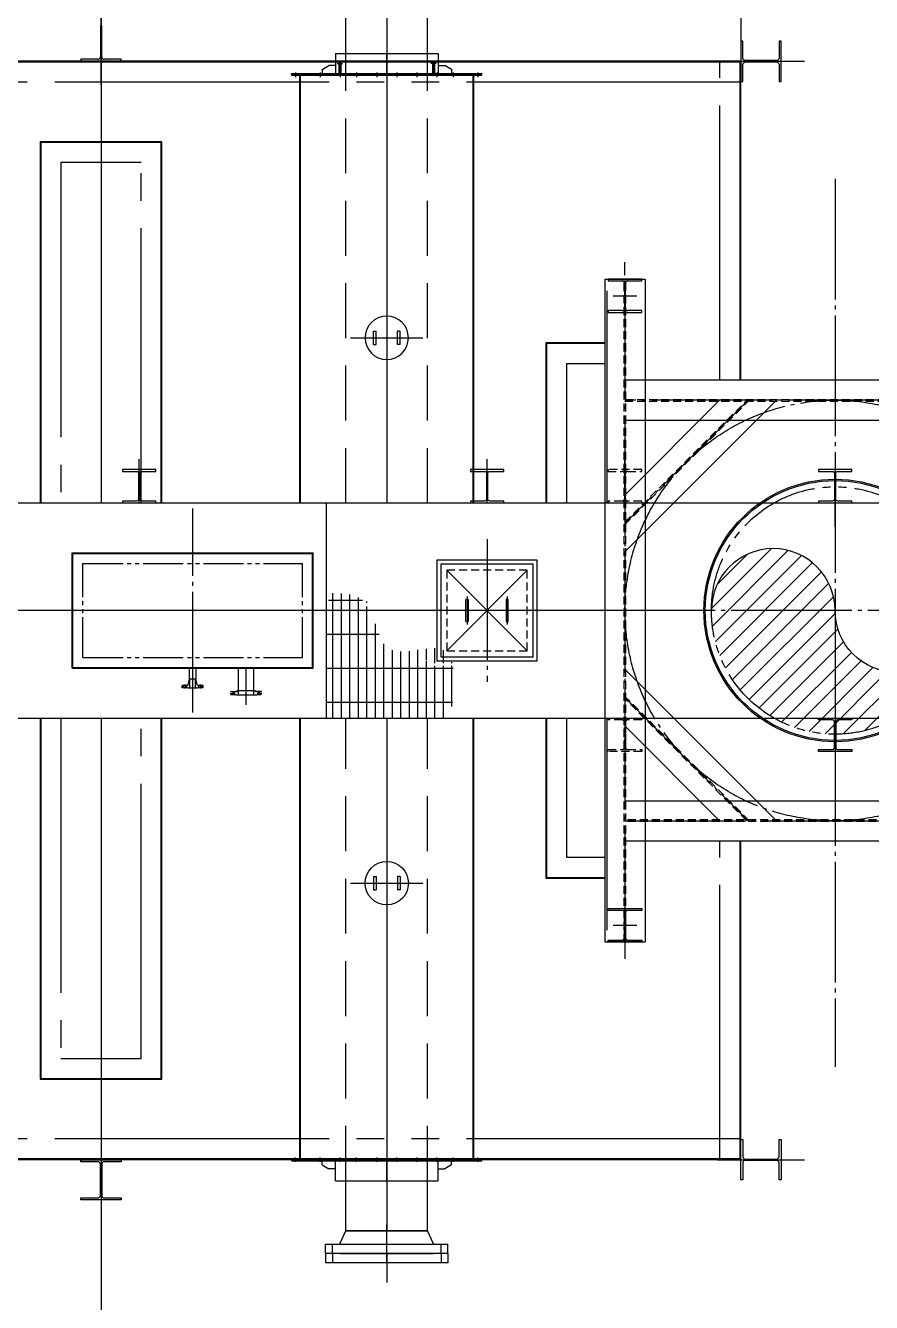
# Model space of a CAD drawing. Header units: millimetres. Extents: x 0 to 232280, y -26939 to 23794.
# Drawn here: x 48176 to 49100, y -13167 to -11772 of the extents above; entities that cross this region are included whole.
import ezdxf

# ---------------------------------------------------------------- set-up
doc = ezdxf.new("R2010")
doc.units = ezdxf.units.MM
doc.header["$LTSCALE"] = 30
for name, pattern in [('JNK-CENTER', [34, 30, -1.5, 1, -1.5]), ('JNK-HIDDEN', [3, 2, -1]), ('JNK-PHANTOM', [15, 10, -1, 1, -1, 1, -1]), ('PHA', [30, 20, -2, 2, -2, 2, -2])]:
    doc.linetypes.add(name, pattern=pattern)
for name, color, linetype in [('CEN-R', 1, 'JNK-CENTER'), ('CON-G', 3, 'Continuous'), ('CON-W', 7, 'Continuous'), ('CON-Y', 2, 'Continuous'), ('Dim-W', 7, 'Continuous'), ('HID-Y', 2, 'JNK-HIDDEN'), ('PAN-W', 6, 'PHA'), ('PHA-M', 6, 'JNK-PHANTOM'), ('STL-OBJT', 7, 'Continuous'), ('TITLE', 7, 'Continuous')]:
    doc.layers.add(name, color=color, linetype=linetype)
doc.layers.add('CONT-G', color=3, linetype='Continuous', lineweight=25)

# ---------------------------------------------------------------- blocks, each defined once
blk = doc.blocks.new("24'' FLG")
at = {"layer": 'CEN-R'}
for p, q in [((2.159207360818982e-05, -228.0158282965422), (2.159207360818982e-05, 47.61562371253967)), ((-406.3999784079497, -171.3000000000466), (-406.3999784079497, -95.30000000004657)), ((406.4000215919805, -171.3000000000466), (406.4000215919805, -95.30000000004657)), ((-406.3999784079497, -165.2999999949243), (-406.3999784079497, -241.2999999949243)), ((2.159207360818982e-05, -168.2999999949243), (2.159207360818982e-05, -384.2156237075105)), ((406.4000215919805, -165.2999999949243), (406.4000215919805, -241.2999999949243))]:
    blk.add_line(p, q, dxfattribs=at)
at = {"layer": 'CON-G'}
for p, q in [((-349.6330796280527, -95.71917691337876), (-304.6999910394079, 0)), ((304.6999910394079, 0), (-304.6999910394079, 0)), ((349.6331228121999, -95.71917691337876), (304.6999910394079, 0)), ((457.5000215920736, -98.30000000004657), (-457.4999784079264, -98.30000000004657)), ((-457.4999784079264, -166.6999999999534), (-457.4999784079264, -98.30000000004657)), ((457.5000215920736, -166.6999999999534), (-457.4999784079264, -166.6999999999534)), ((-457.4999784079264, -169.8999999950174), (-457.4999784079264, -238.2999999949243)), ((-457.4999784079264, -169.8999999950174), (457.5000215920736, -169.8999999950174)), ((-346.0999784080195, -168.3000000000466), (-346.0999784080195, -166.6999999999534)), ((-346.0999784080195, -168.2999999949243), (-346.0999784080195, -169.8999999950174)), ((-346.0999784080195, -168.2999999949243), (346.1000215920503, -168.2999999949243)), ((346.1000215920503, -168.3000000000466), (-346.0999784080195, -168.3000000000466)), ((346.1000215920503, -168.3000000000466), (346.1000215920503, -166.6999999999534)), ((346.1000215920503, -168.2999999949243), (346.1000215920503, -169.8999999950174)), ((457.5000215920736, -166.6999999999534), (457.5000215920736, -98.30000000004657)), ((457.5000215920736, -169.8999999950174), (457.5000215920736, -238.2999999949243)), ((-457.4999784079264, -238.2999999949243), (457.5000215920736, -238.2999999949243))]:
    blk.add_line(p, q, dxfattribs=at)
for centre, start, end in [((-353.703308119846, -93.80000000004657), 270, 334.7553833153829), ((353.7033513038768, -93.80000000004657), 205.2446166846171, 270)]:
    blk.add_arc(centre, 4.5, start, end, dxfattribs=at)
at = {"layer": 'CONT-G'}
blk.add_line((-304.6999910319573, 0), (304.6999910328886, 0), dxfattribs=at)
blk.add_line((-304.6999910319573, 0), (304.6999910328886, 0), dxfattribs=at)
blk = doc.blocks.new('A$C751203EC')
at = {"layer": 'CEN-R'}
for p, q in [((-20.39807007508352, 0), (75, 0)), ((0, 20.39807007508352), (0, -20.39807007508352))]:
    blk.add_line(p, q, dxfattribs=at)
at = {"layer": 'CON-G'}
for p, q in [((0, 7.999999999970896), (75, 8)), ((0, -8), (75, -8))]:
    blk.add_line(p, q, dxfattribs=at)
blk.add_arc((0, 0), 7.999999999999545, 90, 270, dxfattribs=at)
blk = doc.blocks.new('SPRING SUPPORT BASE')
at = {"layer": 'CEN-R'}
blk.add_line((-269.9166666703532, 0), (269.916666663019, 0), dxfattribs=at)
at = {"layer": 'CONT-G'}
for p, q in [((-100.0000000036671, 50), (-100.0000000036671, -50)), ((-100.0000000036671, 50), (-80.00000000366708, 50)), ((-80.00000000366708, 50), (-80.00000000366708, -50)), ((79.99999999610009, 50), (79.99999999610009, -50)), ((99.99999999633292, 50), (79.99999999633292, 50)), ((99.99999999633292, 50), (99.99999999633292, -50)), ((-100.0000000036671, -50), (-80.00000000366708, -50)), ((99.99999999633292, -50), (79.99999999633292, -50))]:
    blk.add_line(p, q, dxfattribs=at)
blk.add_circle((-3.667082637548447e-09, 0), 161.9500000000116, dxfattribs=at)
blk = doc.blocks.new('A$C1FAD331D')
at = {"layer": 'CEN-R'}
for p, q in [((0, 532), (0, -532)), ((-300, -300), (300, 300)), ((300, -300), (-300, 300)), ((-150, 104), (-150, -104)), ((150, 104), (150, -104)), ((531.9486901247292, 0), (-532.0513098752708, 0))]:
    blk.add_line(p, q, dxfattribs=at)
blk.add_lwpolyline([(345, 345), (-345, 345), (-345, -345), (345, -345)], close=True, dxfattribs=at)
at = {"layer": 'CONT-G'}
blk.add_lwpolyline([(375, 375), (-375, 375), (-375, -375), (375, -375)], close=True, dxfattribs=at)
for points in [[(-158, -80), (-158, 80, -0.9999999999999999), (-142, 80), (-142, -80, -0.9999999999999999)], [(158, -80), (158, 80, 0.9999999999999999), (142, 80), (142, -80, 0.9999999999999999)]]:
    blk.add_lwpolyline(points, format="xyb", close=True, dxfattribs=at)
at = {"layer": 'HID-Y'}
blk.add_lwpolyline([(300, 300), (-300, 300), (-300, -300), (300, -300)], close=True, dxfattribs=at)
blk = doc.blocks.new("4'' O2")
at = {"layer": 'CEN-R'}
blk.add_line((275.6105725513771, 0), (0, 0), dxfattribs=at)
at = {"layer": 'CON-Y'}
for p, q in [((176, 71.1488348764833), (176, 114.5)), ((176, 114.5), (176, 71.94999999995343)), ((200, 57.14999999990687), (0, 57.14999999990687)), ((167, -67.45000000018626), (167, 67.44999999995343)), ((171.5, 67.44999999995343), (167, 67.44999999995343)), ((200, 58.04999999981374), (167, 58.04999999981374)), ((200, -78.60000000009313), (200, 78.5999999998603)), ((200, -78.60000000009313), (200, 78.5999999998603)), ((200, -57.1500000001397), (0, -57.14999999990687)), ((200, -58.05000000004657), (167, -58.05000000004657)), ((171.5, -67.45000000018626), (167, -67.45000000018626)), ((176, -114.5), (176, -71.95000000018626)), ((200, -78.60000000009313), (198.3999999999069, -78.60000000009313)), ((198.3999999999069, -114.5), (198.3999999999069, -78.60000000009313))]:
    blk.add_line(p, q, dxfattribs=at)
for centre, start, end in [((171.5, 71.94999999995343), 270, 0), ((171.5, -71.95000000018626), 0, 90)]:
    blk.add_arc(centre, 4.5, start, end, dxfattribs=at)
at = {"layer": 'HID-Y', "ltscale": 0.2}
for p, q in [((198.3999999999069, 114.5), (176, 114.5)), ((198.3999999999069, 104.75), (176, 104.75)), ((198.3999999999069, 78.5999999998603), (198.3999999999069, 114.5)), ((203, 95.25), (173, 95.25)), ((198.3999999999069, 85.75), (176, 85.75)), ((200, 78.5999999998603), (198.3999999999069, 78.5999999998603)), ((203, -95.25), (173, -95.25)), ((198.3999999999069, -85.75), (176, -85.75)), ((198.3999999999069, -104.75), (176, -104.75)), ((198.3999999999069, -114.5), (176, -114.5))]:
    blk.add_line(p, q, dxfattribs=at)
for points in [[(198.3999999999069, 85.75), (198.3999999999069, 104.75), (176, 85.75), (176, 104.75)], [(198.3999999999069, -104.75), (198.3999999999069, -85.75), (176, -104.75), (176, -85.75)]]:
    blk.add_solid(points, dxfattribs=at)
blk = doc.blocks.new('N-FLG SIDE 1.50 300 WNRF')
at = {"layer": 'CEN-R'}
for p, q in [((-57.14999999999782, 3), (-57.14999999999782, -27)), ((0, 15), (0, -166)), ((57.15000000000146, 3), (57.15000000000146, -27))]:
    blk.add_line(p, q, dxfattribs=at)
at = {"layer": 'CON-G'}
blk.add_line((-24.14999999999782, -68.30000000000291), (24.15000000000146, -68.29999999999563), dxfattribs=at)
at = {"layer": 'CON-Y'}
for p, q in [((-36.5, 0), (-36.5, -1.599999999998545)), ((-36.5, 0), (36.5, 0)), ((-20.44999999999709, 0), (-20.44999999999709, -68.30000000000291)), ((20.45000000000073, 0), (20.45000000000073, -68.29999999999563)), ((36.5, 0), (36.5, -1.599999999998545)), ((-78, -1.599999999998545), (-36.5, -1.599999999998545)), ((-78, -1.599999999998545), (-78, -21)), ((-78, -21), (-38.53832820789103, -21)), ((-68.14999999999782, -1.599999999998545), (-68.14999999999782, -21)), ((-46.14999999999782, -1.599999999998545), (-46.14999999999782, -21)), ((-34.15123478700116, -24.49829579396464), (-24.14999999999782, -68.30000000000291)), ((-24.15000000000873, -68.30000000000291), (24.15000000000873, -68.30000000000291)), ((-24.15000000000873, -150), (-24.15000000000873, -68.30000000000291)), ((34.1512347870048, -24.49829579396464), (24.15000000000146, -68.30000000000291)), ((24.15000000000873, -68.30000000000291), (24.15000000000873, -150)), ((36.5, -1.599999999998545), (78, -1.599999999998545)), ((38.53832820789103, -21), (78, -21)), ((46.15000000000146, -1.599999999998545), (46.15000000000146, -21)), ((68.15000000000146, -1.599999999998545), (68.15000000000146, -21)), ((78, -1.599999999998545), (78, -21)), ((-24.15000000000873, -149.9999999999927), (24.15000000001237, -150))]:
    blk.add_line(p, q, dxfattribs=at)
for centre, start, end in [((-38.53832820789103, -25.5), 12.86184448295884, 90), ((38.53832820789103, -25.5), 90, 167.1381555170412)]:
    blk.add_arc(centre, 4.5, start, end, dxfattribs=at)
blk = doc.blocks.new('A$C0E694495')
at = {"layer": 'CON-G'}
blk.add_blockref('N-FLG SIDE 1.50 300 WNRF', (0, 149.9999999999927), dxfattribs=at)
blk = doc.blocks.new('pipesec')
at = {"layer": 'CON-W'}
for p, q in [((0.1209320667256861, 0.4851550630859265), (0.4851550630859833, 0.1209320667255724)), ((0.2437994773475225, 0.4365338644887515), (0.4365338644887231, 0.2437994773474657)), ((0.2476510743001654, 0.2841898434869563), (0.4989146853065733, 0.03292623248046311)), ((0.2468921100701493, 0.2107025956922826), (0.4983372781515811, -0.04074257238914925)), ((0.2038403547347798, 0.1052619269784145), (0.4725353304954467, -0.1634330487821671)), ((0.2303951826239086, 0.1529533111139472), (0.4887617475944523, -0.1054132538565682)), ((0.1690424887933375, 0.06581358089533751), (0.4509106530311442, -0.2160545833424976)), ((0.01183704510651751, 0.0002803885084858848), (0.3595601905681178, -0.3474427569531144)), ((0.07488468138581084, 0.01147896425368344), (0.3940882635955347, -0.3077246179560689)), ((0.1263381145400331, 0.03427174312400894), (0.4246174589634677, -0.2640076012993404)), ((-0.110586238643009, -0.02578875179119677), (0.2787281508649073, -0.4151031412991415)), ((-0.05581785669249939, -0.006310921717158635), (0.3211216464689244, -0.3832504248786108)), ((-0.1933486464938881, -0.09151876798955527), (0.1811596163017555, -0.4660270307850851)), ((-0.1559873713952697, -0.05463383106359743), (0.2321944761675923, -0.4428156786264026)), ((-0.2227042310981062, -0.1364093954099417), (0.1250073849282103, -0.4841210114361729)), ((-0.2428248576631802, -0.1905349808694154), (0.06269404621122021, -0.4960538847437874)), ((-0.2498806065186159, -0.2577254440385559), (-0.007725444038470641, -0.4998806065186727)), ((-0.2269057914652421, -0.3549464711165911), (-0.1049464711164774, -0.4769057914653558))]:
    blk.add_line(p, q, dxfattribs=at)
blk.add_lwpolyline([(0, 0.5, -0.9999999999999997), (0, 0, 0.9999999999999999), (0, -0.5, 0.9999999999999999)], format="xyb", dxfattribs=at)
blk = doc.blocks.new('H-6001')
at = {"layer": 'Dim-W'}
h = blk.add_hatch(dxfattribs=at)
h.set_pattern_fill('GRATE', color=256, scale=80, angle=90)
h.set_pattern_definition([(90, (-597175.4135116838, 26974.89796915864), (-63.5, 3.888253587292846e-15), []), (180, (-597175.4135116838, 26974.89796915864), (-3.110602869834277e-14, -254), [])])
edge = h.paths.add_edge_path()
edge.add_line((-3801.000000000116, 47.00000000730506), (-3786.000000000116, 47.00000000730506))
edge.add_line((-3786.000000000116, 47.00000000730506), (-3786.000000000116, 126.9360512828134))
edge.add_spline(control_points=[(-3786.000000000116, 126.9360512828134), (-3676.836955856415, 132.9250007474184), (-3577.975695803645, 124.3534645459295), (-3516.000000000116, 63.64807222748641)], knot_values=[1300.876929084428, 1300.876929084428, 1300.876929084428, 1300.876929084428, 1586.519068446716, 1586.519068446716, 1586.519068446716, 1586.519068446716], degree=3, periodic=0)
edge.add_line((-3516.000000000116, 63.6480722274282), (-3516.000000000116, 47.00000000729051))
edge.add_line((-3516.000000000116, 47.00000000730506), (-3501.000000000233, 47.00000000730506))
edge.add_spline(control_points=[(-3501.000000000233, 47.00000000730506), (-3427.840911812498, -45.05950691481121), (-3418.190320054418, -397.3288976387412), (-3095.670976508292, -280.3314090885106), (-2993.000000004773, -282.0886631376634)], knot_values=[571.8018987099156, 571.8018987099185, 571.8018987099185, 571.8018987099185, 948.2797452659934, 1276.576733451685, 1276.576733451685, 1276.576733451685, 1276.576733451685], degree=3, periodic=0)
edge.add_line((-2993.000000004773, -282.0886631376634), (-2993.000000004773, -368.9999999926949))
edge.add_line((-2993.000000004773, -368.9999999926949), (-3058.000000028056, -368.9999999926949))
edge.add_line((-3058.000000028056, -368.9999999926949), (-3058.000000028056, -370.9999999926949))
edge.add_arc((-3054.000000028056, -370.9999999926949), 3.999999999999999, 180, 270)
edge.add_line((-3054.000000028056, -374.9999999926949), (-3007.500000028056, -374.9999999926949))
edge.add_arc((-3007.500000028056, -383.4999999926949), 8.500000000000004, 0, 90, ccw=False)
edge.add_line((-2999.000000028056, -383.4999999926949), (-2999.000000028056, -429.9999999926949))
edge.add_arc((-2995.000000028056, -429.9999999926949), 3.999999999999999, 180, 270)
edge.add_line((-2995.000000028056, -433.9999999926949), (-2993.000000004773, -433.9999999926949))
edge.add_line((-2993.000000004773, -433.9999999926949), (-2993.000000004773, -802.9999999927095))
edge.add_line((-2993.000000004773, -802.9999999927095), (-3801.000000000116, -802.9999999927095))
edge.add_line((-3801.000000000116, -802.9999999927095), (-3801.000000000116, 47.00000000730506))
edge = h.paths.add_edge_path()
edge.add_line((-2993.000000004773, -413.4999999927095), (-2855.961817631032, -413.4999999927095))
edge.add_spline(control_points=[(-2857.757516722311, -403.9999999927095), (-2836.144910586765, -504.114924517824), (-2854.519696144387, -653.5574622552667), (-2872.894481701893, -802.9999999927095)], knot_values=[0, 0, 0, 0, 325.0636055245459, 325.0636055245459, 325.0636055245459, 325.0636055245459], degree=3, periodic=0)
edge.add_line((-2872.894481701893, -802.9999999927095), (-2993.000000004773, -802.9999999927095))
edge.add_line((-2993.000000004773, -802.9999999927095), (-2993.000000004773, -413.4999999927095))
edge = h.paths.add_edge_path()
edge.add_spline(control_points=[(-2993.000000004773, -282.0886631376634), (-2977.150554425782, -282.3599326177937), (-2905.50455407321, -290.2075968357676), (-2870.792931899312, -343.6167404075095), (-2857.757516722311, -403.9999999927095)], knot_values=[325.0636055245459, 325.0636055245459, 325.0636055245459, 325.0636055245459, 375.7432174773246, 571.8018987099156, 571.8018987099156, 571.8018987099156, 571.8018987099156], degree=3, periodic=0)
edge.add_line((-2859.97897729848, -394.4999999927095), (-2993.000000028056, -394.4999999927095))
edge.add_line((-2993.000000028056, -394.4999999927095), (-2993.000000028056, -368.9999999926949))
edge.add_line((-2993.000000028056, -368.9999999926949), (-2993.000000004773, -282.0886631376779))
at = {"layer": 'CEN-R'}
for p, q in [((0, 3222.11310966748), (0, -3407.038490538209)), ((-1570, 2505.000000007276), (-1570, 2600.000000007276)), ((-1570, 2475.000000007261), (-1570, -2474.999999992739)), ((-1658.138502914924, 2350.000000007276), (-1481.861497085076, 2350.000000007276)), ((1570, 1570.000000007261), (-1570, 1570.000000007261)), ((-650.3152929256903, 1570.000000007261), (-1570, 650.31529293317)), ((-4800, -761.3059229218197), (-4799.999999999884, 761.3059229363571)), ((10324.66642510134, 7.30506144464016e-09), (-10078.11939734966, -7.144990377128124e-09)), ((-1570, -650.3152929183707), (-650.3152929256903, -1569.999999992739)), ((-1569.999999999884, -1569.999999992739), (1570, -1569.999999992739)), ((-1570, -2099.999999992739), (-1570, -2599.999999992739)), ((-1658.138502914924, -2349.999999992739), (-1481.861497085076, -2349.999999992739))]:
    blk.add_line(p, q, dxfattribs=at)
at = {"layer": 'CEN-R', "ltscale": 0.5}
for p, q in [((-5200, 803.000000007276), (-5200, 1130.010894698033)), ((-2600, 803.000000007276), (-2600, 1130.010894698033)), ((-1570, 803.0000000072469), (-1570, 1130.010894698004)), ((0, 627.5788754715613), (0, 954.589770162318)), ((0, -627.5788754715759), (0, -954.5897701623326)), ((-1570, -802.9999999927095), (-1570, -1130.010894683466))]:
    blk.add_line(p, q, dxfattribs=at)
at = {"layer": 'CEN-R'}
blk.add_circle((0, 7.261405698955059e-09), 1570, dxfattribs=at)
at = {"layer": 'CON-G'}
for p, q in [((-5700.000000000116, 430.000000007276), (-3900.000000000116, 430.000000007276)), ((-5700.000000000116, -429.999999992724), (-5700.000000000116, 430.000000007276)), ((-5700.000000000116, 425.000000007276), (-3900.000000000116, 425.000000007276)), ((-5695.000000000116, -429.9999999927386), (-5695.000000000233, 430.000000007276)), ((-3905.000000000116, -429.999999992724), (-3905, 430.000000007276)), ((-3900.000000000116, -429.999999992724), (-3900.000000000116, 430.000000007276)), ((-5700.000000000116, -424.999999992724), (-3900.000000000116, -424.999999992724)), ((-5700.000000000116, -429.999999992724), (-3900.000000000116, -429.999999992724))]:
    blk.add_line(p, q, dxfattribs=at)
for radius in [980, 970]:
    blk.add_circle((0, 0), radius, dxfattribs=at)
at = {"layer": 'CONT-G'}
for p, q in [((-1720, 2475.000000007261), (-1420, 2475.000000007261)), ((-1720, 2475.000000007261), (-1720, -2474.999999992739)), ((-1420, 2475.000000007261), (-1420, -2474.999999992739)), ((1570, 1720.000000007261), (-1570, 1720.000000007261)), ((-862.4473272816977, 1570.000000007261), (-1570, 862.4473272888717)), ((-438.1832585700322, 1570.000000007261), (-1569.999999999884, 438.1832585771772)), ((1570, 1420.000000007261), (-1570, 1420.000000007261)), ((-7863.000000007451, 802.9999999928841), (7863.000000007451, 803.0000000073196)), ((-3800.000000000116, -802.9999999927095), (-3800.000000000116, 803.0000000072905)), ((-1570, -438.1832585625671), (-438.1832585697994, -1569.999999992739)), ((-7863.000000007451, -803.0000000071159), (7863.000000007451, -802.9999999926804)), ((-1570, -862.4473272743926), (-862.4473272815812, -1569.999999992739)), ((-1569.999999999884, -1419.999999992739), (1570, -1419.999999992739)), ((-1569.999999999884, -1719.999999992739), (1570, -1719.999999992739)), ((-1720, -2474.999999992739), (-1420, -2474.999999992739))]:
    blk.add_line(p, q, dxfattribs=at)
for points in [[(-5325, 1053.00000000732), (-5325, 1039.00000000732), (-5220.5, 1039.00000000732, -0.414213562373095), (-5204.5, 1023.00000000732), (-5204.5, 833.0000000073196, -0.414213562373095), (-5220.5, 817.0000000073196), (-5325, 817.0000000073196), (-5325, 803.0000000073196), (-5075, 803.0000000073196), (-5075, 817.0000000073196), (-5179.5, 817.0000000073196, -0.414213562373095), (-5195.5, 833.0000000073196), (-5195.5, 1023.00000000732, -0.4142135623730949), (-5179.5, 1039.00000000732), (-5075, 1039.00000000732), (-5075, 1053.00000000732)], [(-2725, 1053.00000000732), (-2725, 1039.00000000732), (-2620.5, 1039.00000000732, -0.414213562373095), (-2604.5, 1023.00000000732), (-2604.5, 833.0000000073196, -0.414213562373095), (-2620.5, 817.0000000073196), (-2725, 817.0000000073196), (-2725, 803.0000000073196), (-2475, 803.0000000073196), (-2475, 817.0000000073196), (-2579.5, 817.0000000073196, -0.414213562373095), (-2595.5, 833.0000000073196), (-2595.5, 1023.00000000732, -0.4142135623730949), (-2579.5, 1039.00000000732), (-2475, 1039.00000000732), (-2475, 1053.00000000732)], [(-125, 1052.999999992739), (-125, 1038.999999992739), (-20.5, 1038.999999992739, -0.414213562373095), (-4.5, 1022.999999992739), (-4.5, 832.9999999927386, -0.414213562373095), (-20.5, 816.9999999927386), (-125, 816.9999999927386), (-125, 802.9999999927386), (125, 802.9999999927386), (125, 816.9999999927386), (20.5, 816.9999999927386, -0.414213562373095), (4.5, 832.9999999927386), (4.5, 1022.999999992739, -0.4142135623730949), (20.5, 1038.999999992739), (125, 1038.999999992739), (125, 1052.999999992739)], [(-125, -1052.999999992753), (-125, -1038.999999992753), (-20.5, -1038.999999992753, 0.414213562373095), (-4.5, -1022.999999992753), (-4.5, -832.9999999927531, 0.414213562373095), (-20.5, -816.9999999927531), (-125, -816.9999999927531), (-125, -802.9999999927531), (125, -802.9999999927531), (125, -816.9999999927531), (20.5, -816.9999999927531, 0.414213562373095), (4.5, -832.9999999927531), (4.5, -1022.999999992753, 0.4142135623730949), (20.5, -1038.999999992753), (125, -1038.999999992753), (125, -1052.999999992753)]]:
    blk.add_lwpolyline(points, format="xyb", close=True, dxfattribs=at)
at = {"layer": 'HID-Y'}
for p, q in [((-1576.5, -2474.999999992739), (-1576.5, 2475.000000007261)), ((-1563.5, -2474.999999992739), (-1563.5, 2475.000000007261)), ((-1570, 1576.500000007261), (1570, 1576.500000007261)), ((-1570, 641.1229047775996), (-641.1229047703091, 1570.000000007261)), ((-1570, 659.5076810886094), (-659.5076810813043, 1570.000000007261)), ((-1570, 1563.500000007261), (1570, 1563.500000007261)), ((-641.1229047701927, -1569.999999992739), (-1569.999999999884, -641.1229047630186)), ((-659.5076810813043, -1569.999999992739), (-1569.999999999884, -659.5076810739847)), ((1570, -1563.499999992739), (-1569.999999999884, -1563.499999992739)), ((1570, -1576.499999992739), (-1569.999999999884, -1576.499999992739))]:
    blk.add_line(p, q, dxfattribs=at)
for points in [[(-1695, 1053.000000007291), (-1695, 1039.000000007291), (-1590.5, 1039.000000007291, -0.414213562373095), (-1574.5, 1023.000000007291), (-1574.5, 833.0000000072905, -0.414213562373095), (-1590.5, 817.0000000072905), (-1695, 817.0000000072905), (-1695, 803.0000000072905), (-1445, 803.0000000072905), (-1445, 817.0000000072905), (-1549.5, 817.0000000072905, -0.414213562373095), (-1565.5, 833.0000000072905), (-1565.5, 1023.000000007291, -0.4142135623730949), (-1549.5, 1039.000000007291), (-1445, 1039.000000007291), (-1445, 1053.000000007291)], [(-1695, -1052.999999992753), (-1695, -1038.999999992753), (-1590.5, -1038.999999992753, 0.414213562373095), (-1574.5, -1022.999999992753), (-1574.5, -832.9999999927531, 0.414213562373095), (-1590.5, -816.9999999927531), (-1695, -816.9999999927531), (-1695, -802.9999999927531), (-1445, -802.9999999927531), (-1445, -816.9999999927531), (-1549.5, -816.9999999927531, 0.414213562373095), (-1565.5, -832.9999999927531), (-1565.5, -1022.999999992753, 0.4142135623730949), (-1549.5, -1038.999999992753), (-1445, -1038.999999992753), (-1445, -1052.999999992753)]]:
    blk.add_lwpolyline(points, format="xyb", close=True, dxfattribs=at)
at = {"layer": 'PAN-W'}
blk.add_circle((0, 0), 924, dxfattribs=at)
at = {"layer": 'PHA-M'}
for p, q in [((-5620, 350.000000007276), (-3980.000000000233, 350.000000007276)), ((-5620.000000000233, -349.999999992724), (-5620, 350.000000007276)), ((-3980, -349.999999992724), (-3980.000000000233, 350.000000007276)), ((-5620.000000000233, -349.999999992724), (-3980, -349.999999992724))]:
    blk.add_line(p, q, dxfattribs=at)
for points in [[(-1695, 2475.000000007276), (-1695, 2461.000000007276), (-1590.5, 2461.000000007276, -0.414213562373095), (-1574.5, 2445.000000007276), (-1574.5, 2255.000000007276, -0.414213562373095), (-1590.5, 2239.000000007276), (-1695, 2239.000000007276), (-1695, 2225.000000007276), (-1445, 2225.000000007276), (-1445, 2239.000000007276), (-1549.5, 2239.000000007276, -0.414213562373095), (-1565.5, 2255.000000007276), (-1565.5, 2445.000000007276, -0.4142135623730949), (-1549.5, 2461.000000007276), (-1445, 2461.000000007276), (-1445, 2475.000000007276)], [(-1695, -2474.999999992739), (-1695, -2460.999999992739), (-1590.5, -2460.999999992739, 0.414213562373095), (-1574.5, -2444.999999992739), (-1574.5, -2254.999999992739, 0.414213562373095), (-1590.5, -2238.999999992739), (-1695, -2238.999999992739), (-1695, -2224.999999992739), (-1445, -2224.999999992739), (-1445, -2238.999999992739), (-1549.5, -2238.999999992739, 0.414213562373095), (-1565.5, -2254.999999992739), (-1565.5, -2444.999999992739, 0.4142135623730949), (-1549.5, -2460.999999992739), (-1445, -2460.999999992739), (-1445, -2474.999999992739)]]:
    blk.add_lwpolyline(points, format="xyb", close=True, dxfattribs=at)
at = {"layer": 'Dim-W'}
blk.add_blockref('A$C1FAD331D', (-2600, 7.261405698955059e-09), dxfattribs=at)
at = {"layer": 'Dim-W', "xscale": 1848, "yscale": 1848, "zscale": 1848, "rotation": 270}
blk.add_blockref('pipesec', (0, 0), dxfattribs=at)
at = {"layer": 'Dim-W', "rotation": 180}
blk.add_blockref('A$C0E694495', (-4800, -429.9999999929569), dxfattribs=at)
at = {"layer": 'TITLE', "rotation": 270}
blk.add_blockref("4'' O2", (-4400, -429.999999992724), dxfattribs=at)

msp = doc.modelspace()

# ---------------------------------------------------------------- linework, layer by layer
at = {"layer": 'CEN-R'}
for p, q in [((48258.00856862926, -11330.86292505458), (48258.00856862924, -11789.3415502303)), ((48957.22981862925, -11330.86292505458), (48957.22981862927, -11789.3415502303)), ((48258.00856862913, -11702.4851583821), (48258.00856862913, -12293.61155023075)), ((48570.25231863049, -11702.4851583821), (48570.25231863049, -12293.61155023047)), ((48570.25231862614, -11826.78155023032), (48570.25231862627, -11802.79655023035)), ((48470.62681987815, -11823.57298795058), (48470.62681987813, -11828.45473533094)), ((48497.53681946093, -11823.57298795058), (48497.53681946091, -11828.45473533094)), ((48519.47431946093, -11823.57298795057), (48519.47431946091, -11828.45473533094)), ((48537.34606946092, -11823.57298795059), (48537.34606946091, -11828.45473533095)), ((48559.28356946092, -11823.57298795059), (48559.28356946091, -11828.45473533095)), ((48581.22106946092, -11823.57298795059), (48581.22106946091, -11828.45473533095)), ((48603.15856946092, -11823.57298795059), (48603.15856946091, -11828.45473533095)), ((48625.09606946092, -11823.57298795059), (48625.09606946091, -11828.45473533095)), ((48642.96781946093, -11823.5729879506), (48642.96781946092, -11828.45473533096)), ((48669.87781904398, -11823.5729879506), (48669.87781904396, -11828.45473533096)), ((48810.97981862495, -12293.61155023025), (48810.97981862495, -12061.80530023003)), ((48808.63981863321, -12411.05030023003), (47447.18562384516, -12411.05030023003)), ((48258.00856862913, -12528.48905023075), (48258.00856862913, -13104.92910185418)), ((48570.25231863049, -12528.48905023047), (48570.25231863049, -13088.58267522989)), ((48810.97981862495, -12760.29530023003), (48810.97981862495, -12528.48905023025)), ((48470.62681987815, -13013.15261250962), (48470.62681987813, -13008.27086512926)), ((48497.53681946093, -13013.15261250962), (48497.53681946091, -13008.27086512926)), ((48519.47431946093, -13013.15261250963), (48519.47431946091, -13008.27086512926)), ((48537.34606946092, -13013.15261250962), (48537.34606946091, -13008.27086512925)), ((48559.28356946092, -13013.15261250962), (48559.28356946091, -13008.27086512925)), ((48570.25231862614, -13033.92905022986), (48570.25231862627, -13009.94405022989)), ((48581.22106946092, -13013.15261250961), (48581.22106946091, -13008.27086512925)), ((48603.15856946092, -13013.15261250961), (48603.15856946091, -13008.27086512925)), ((48625.09606946092, -13013.15261250961), (48625.09606946091, -13008.27086512925)), ((48642.96781946093, -13013.15261250961), (48642.96781946092, -13008.27086512924)), ((48669.87781904398, -13013.1526125096), (48669.87781904396, -13008.27086512924)), ((48258.00856862913, -13104.92910185418), (48258.00856862922, -13564.89123276754))]:
    msp.add_line(p, q, dxfattribs=at)
at = {"layer": 'CEN-R', "ltscale": 0.5}
for p, q in [((48258.00856862913, -11836.9343896935), (48258.00856862913, -11741.74871076765)), ((48931.28197916674, -11811.2790502303), (49026.61390809368, -11811.2790502303)), ((48258.00856862913, -12985.16621076765), (48258.00856862913, -13080.3518896935)), ((48931.57447916674, -13010.8215502299), (49026.90640809369, -13010.8215502299))]:
    msp.add_line(p, q, dxfattribs=at)
at = {"layer": 'CON-G'}
for p, q in [((48525.6899480946, -11802.79655023035), (48525.68994809459, -11738.15405023044)), ((48614.8146954736, -11802.79655023034), (48614.8146954736, -11738.15405023044)), ((48957.37606863321, -11811.2790502303), (47558.78731862926, -11811.2790502303)), ((48957.37606863321, -11812.15655023031), (47558.78731862926, -11812.15655023031)), ((48957.37606863321, -13009.9440502299), (47558.78731862926, -13009.9440502299)), ((48957.37606863321, -13010.8215502299), (47558.78731862926, -13010.8215502299)), ((48525.68994809457, -13088.58267522989), (48525.68994809457, -13033.92905022985)), ((48614.81469547359, -13088.58267522984), (48614.81469547359, -13033.92905022986))]:
    msp.add_line(p, q, dxfattribs=at)
at = {"layer": 'CON-G', "ltscale": 0.5}
for p, q in [((48257.27731863266, -11772.23030023031), (48257.27731863266, -11806.45280022989)), ((48258.73981862981, -11806.45280022989), (48258.73981862981, -11772.23030023031)), ((48254.64481863103, -11809.0853002303), (48236.07106862994, -11809.0853002303)), ((48236.07106862994, -11809.0853002303), (48236.07106862994, -11811.2790502303)), ((48236.07106862994, -11811.2790502303), (48279.94606863253, -11811.2790502303)), ((48279.94606863253, -11809.0853002303), (48261.37231863145, -11809.0853002303)), ((48279.94606863253, -11811.2790502303), (48279.94606863253, -11809.0853002303)), ((48236.07106862994, -13013.01530022976), (48236.07106862994, -13010.8215502299)), ((48236.07106862994, -13010.8215502299), (48279.94606863253, -13010.8215502299)), ((48254.64481863103, -13013.01530022976), (48236.07106862994, -13013.01530022976)), ((48257.27731863266, -13049.8703002299), (48257.27731863266, -13015.6478002303)), ((48258.73981862981, -13015.6478002303), (48258.73981862981, -13049.8703002299)), ((48279.94606863253, -13013.01530022976), (48261.37231863145, -13013.01530022976)), ((48279.94606863253, -13010.8215502299), (48279.94606863253, -13013.01530022976)), ((48236.07106862994, -13054.69655023031), (48236.07106862994, -13052.5028002303)), ((48236.07106862994, -13052.5028002303), (48254.64481863103, -13052.5028002303)), ((48279.94606863253, -13054.69655023031), (48236.07106862994, -13054.69655023031)), ((48261.37231863145, -13052.5028002303), (48279.94606863253, -13052.5028002303)), ((48279.94606863253, -13052.5028002303), (48279.94606863253, -13054.69655023031))]:
    msp.add_line(p, q, dxfattribs=at)
at = {"layer": 'CON-G'}
for points in [[(48324.55231862912, -12293.61155023069), (48324.55231862912, -11899.17530023004), (48191.46481862912, -11899.17530023004), (48191.46481862912, -12293.61155023082)], [(48323.82106862913, -12293.61155023069), (48323.82106862913, -11899.90655023003), (48192.19606862913, -11899.90655023003), (48192.19606862913, -12293.61155023081)], [(48744.43606862496, -12293.61155023031), (48744.43606862496, -12118.55030023003), (48808.63981863322, -12118.55030023003)], [(48745.16731862495, -12293.61155023031), (48745.16731862495, -12119.28155023003), (48808.63981863322, -12119.28155023003)], [(48191.46481862912, -12528.48905023082), (48191.46481862912, -12922.92530023003), (48324.55231862913, -12922.92530023003), (48324.55231862913, -12528.48905023069)], [(48192.19606862913, -12528.48905023082), (48192.19606862913, -12922.19405023003), (48323.82106862913, -12922.19405023003), (48323.82106862913, -12528.4890502307)], [(48808.63981863322, -12703.55030023003), (48744.43606862496, -12703.55030023003), (48744.43606862496, -12528.48905023031)], [(48808.63981863322, -12702.81905023003), (48745.16731862495, -12702.81905023003), (48745.16731862495, -12528.48905023031)]]:
    msp.add_lwpolyline(points, dxfattribs=at)
at = {"layer": 'CON-G', "ltscale": 0.5}
for centre, radius, start, end in [((48254.64481863165, -11806.45280022928), 2.632500001021545, 269.9999999870766, 359.9999999866598), ((48261.37231863083, -11806.45280022928), 2.632500001021545, 180.0000000133402, 270.0000000125065), ((48254.64481863157, -13015.64780023085), 2.632500001089648, 1.334021322268115e-08, 90.00000001250645), ((48261.37231863089, -13015.64780023085), 2.632500001089648, 89.99999998707668, 179.9999999866598), ((48254.64481863165, -13049.87030022928), 2.632500001021545, 269.9999999870766, 359.9999999866598), ((48261.37231863083, -13049.87030022928), 2.632500001021545, 180.0000000133402, 270.0000000125065)]:
    msp.add_arc(centre, radius, start, end, dxfattribs=at)
at = {"layer": 'CON-W', "const_width": 2.77875}
for points in [[(48470.62681987784, -11824.73405023033), (48470.62681987784, -11825.4653002303)], [(48470.62681987782, -11825.9040502303), (48470.62681987782, -11826.78155023031)], [(48497.53681946061, -11824.73405023033), (48497.53681946061, -11825.4653002303)], [(48497.53681946061, -11825.9040502303), (48497.53681946061, -11826.78155023031)], [(48519.47431946061, -11824.73405023032), (48519.47431946061, -11825.4653002303)], [(48519.47431946061, -11825.9040502303), (48519.47431946061, -11826.7815502303)], [(48537.34606946062, -11824.73405023033), (48537.34606946062, -11825.46530023031)], [(48537.34606946062, -11825.90405023031), (48537.34606946062, -11826.78155023031)], [(48559.28356946062, -11824.73405023034), (48559.28356946062, -11825.46530023031)], [(48559.28356946062, -11825.90405023031), (48559.28356946062, -11826.78155023031)], [(48581.22106946062, -11824.73405023034), (48581.22106946062, -11825.46530023031)], [(48581.22106946062, -11825.90405023031), (48581.22106946062, -11826.78155023031)], [(48603.15856946062, -11824.73405023034), (48603.15856946062, -11825.46530023032)], [(48603.15856946062, -11825.90405023032), (48603.15856946062, -11826.78155023032)], [(48625.09606946062, -11824.73405023034), (48625.09606946062, -11825.46530023032)], [(48625.09606946062, -11825.90405023032), (48625.09606946062, -11826.78155023032)], [(48642.96781946061, -11824.73405023034), (48642.96781946061, -11825.46530023032)], [(48642.96781946061, -11825.90405023033), (48642.96781946061, -11826.78155023032)], [(48669.87781904367, -11824.73405023034), (48669.87781904367, -11825.46530023032)], [(48669.87781904365, -11825.90405023033), (48669.87781904365, -11826.78155023033)], [(48470.62681987782, -13010.8215502299), (48470.62681987782, -13009.9440502299)], [(48470.62681987784, -13011.99155022988), (48470.62681987784, -13011.2603002299)], [(48497.53681946061, -13010.8215502299), (48497.53681946061, -13009.9440502299)], [(48497.53681946061, -13011.99155022988), (48497.53681946061, -13011.2603002299)], [(48519.47431946061, -13010.8215502299), (48519.47431946061, -13009.9440502299)], [(48519.47431946061, -13011.99155022988), (48519.47431946061, -13011.2603002299)], [(48537.34606946062, -13010.82155022989), (48537.34606946062, -13009.94405022989)], [(48537.34606946062, -13011.99155022987), (48537.34606946062, -13011.26030022989)], [(48559.28356946062, -13010.82155022989), (48559.28356946062, -13009.94405022989)], [(48559.28356946062, -13011.99155022987), (48559.28356946062, -13011.26030022989)], [(48581.22106946062, -13010.82155022989), (48581.22106946062, -13009.94405022989)], [(48581.22106946062, -13011.99155022987), (48581.22106946062, -13011.26030022989)], [(48603.15856946062, -13010.82155022988), (48603.15856946062, -13009.94405022988)], [(48603.15856946062, -13011.99155022986), (48603.15856946062, -13011.26030022988)], [(48625.09606946062, -13010.82155022988), (48625.09606946062, -13009.94405022988)], [(48625.09606946062, -13011.99155022986), (48625.09606946062, -13011.26030022988)], [(48642.96781946061, -13010.82155022988), (48642.96781946061, -13009.94405022988)], [(48642.96781946061, -13011.99155022986), (48642.96781946061, -13011.26030022988)], [(48669.87781904365, -13010.82155022988), (48669.87781904365, -13009.94405022987)], [(48669.87781904367, -13011.99155022986), (48669.87781904367, -13011.26030022987)]]:
    msp.add_lwpolyline(points, dxfattribs=at)
at = {"layer": 'CONT-G'}
for p, q in [((48514.29706862645, -11802.79655023035), (48626.50006862642, -11802.79655023034)), ((48514.29706862645, -11802.79655023035), (48514.29706862645, -11824.73405023035)), ((48626.50006862642, -11802.79655023034), (48626.50006862642, -11824.73405023034)), ((48956.35231863322, -12159.50030022897), (48956.35231863322, -11811.2790502303)), ((48957.22981863322, -12159.50030022897), (48957.22981863322, -11811.2790502303)), ((48499.67206862643, -11820.34655023035), (48506.98456862643, -11815.95905023035)), ((48499.67206862643, -11820.34655023034), (48499.67206862643, -11824.73405023034)), ((48514.29706862645, -11815.95905023035), (48506.98456862643, -11815.95905023035)), ((48626.50006862642, -11815.95905023034), (48633.81256862644, -11815.95905023034)), ((48641.12506862644, -11820.34655023034), (48633.81256862644, -11815.95905023034)), ((48641.12506862644, -11820.34655023034), (48641.12506862644, -11824.73405023034)), ((48674.26531904365, -11825.90405023033), (48466.23931987814, -11825.9040502303)), ((48674.26531904365, -11826.78155023033), (48466.23931987814, -11826.78155023031)), ((48475.18981779186, -12293.61155023055), (48475.18981779186, -11826.78155023031)), ((48475.92106779187, -12293.61155023055), (48475.92106779187, -11826.78155023031)), ((48664.58357112992, -12293.61155023038), (48664.58357112992, -11826.78155023032)), ((48665.31482112991, -12293.61155023038), (48665.31482112991, -11826.78155023032)), ((48475.18981779186, -13010.8215502299), (48475.18981779186, -12528.48905023055)), ((48475.92106779187, -13010.8215502299), (48475.92106779187, -12528.48905023055)), ((48664.58357112992, -13010.8215502299), (48664.58357112992, -12528.48905023038)), ((48665.31482112991, -13010.8215502299), (48665.31482112991, -12528.48905023038)), ((48956.35231863321, -13010.8215502299), (48956.35231863323, -12662.60030022897)), ((48957.2298186332, -13010.8215502299), (48957.22981863322, -12662.60030022897)), ((48674.26531904365, -13009.94405022987), (48466.23931987814, -13009.9440502299)), ((48674.26531904365, -13010.82155022988), (48466.23931987814, -13010.8215502299)), ((48475.18981779186, -13010.8215502299), (48665.31482112991, -13010.8215502299)), ((48499.67206862643, -13016.37905022986), (48499.67206862643, -13011.99155022986)), ((48499.67206862643, -13016.37905022985), (48506.98456862643, -13020.76655022986)), ((48514.29706862645, -13020.76655022985), (48506.98456862643, -13020.76655022986)), ((48514.29706862645, -13033.92905022985), (48514.29706862645, -13011.99155022985)), ((48626.50006862642, -13033.92905022986), (48626.50006862642, -13011.99155022986)), ((48626.50006862642, -13020.76655022986), (48633.81256862644, -13020.76655022986)), ((48641.12506862644, -13016.37905022986), (48633.81256862644, -13020.76655022986)), ((48641.12506862644, -13016.37905022986), (48641.12506862644, -13011.99155022986)), ((48514.29706862645, -13033.92905022985), (48626.50006862642, -13033.92905022986))]:
    msp.add_line(p, q, dxfattribs=at)
for points in [[(49001.1048186332, -11789.3415502303), (48998.91106863321, -11789.3415502303), (48998.91106863321, -11807.91530023031, -0.414213562373095), (48996.27856863321, -11810.5478002303), (48962.0560686332, -11810.5478002303, -0.414213562373095), (48959.42356863321, -11807.91530023031), (48959.42356863321, -11789.3415502303), (48957.2298186332, -11789.3415502303), (48957.2298186332, -11833.2165502303), (48959.42356863321, -11833.2165502303), (48959.42356863321, -11814.6428002303, -0.414213562373095), (48962.0560686332, -11812.01030023031), (48996.27856863321, -11812.01030023031, -0.4142135623730949), (48998.91106863321, -11814.6428002303), (48998.91106863321, -11833.2165502303), (49001.1048186332, -11833.2165502303)], [(49001.1048186311, -13032.75905022976), (48998.9110686311, -13032.75905022976), (48998.9110686311, -13014.18530022976, 0.414213562373095), (48996.2785686311, -13011.55280022976), (48962.0560686311, -13011.55280022976, 0.414213562373095), (48959.42356863109, -13014.18530022976), (48959.42356863109, -13032.75905022976), (48957.2298186311, -13032.75905022976), (48957.2298186311, -12988.88405022976), (48959.42356863109, -12988.88405022976), (48959.42356863109, -13007.45780022976, 0.414213562373095), (48962.0560686311, -13010.09030022976), (48996.2785686311, -13010.09030022976, 0.4142135623730949), (48998.9110686311, -13007.45780022976), (48998.9110686311, -12988.88405022976), (49001.1048186311, -12988.88405022976)]]:
    msp.add_lwpolyline(points, format="xyb", close=True, dxfattribs=at)
for points in [[(48674.26531904365, -11824.73405023034), (48674.26531904365, -11825.46530023032), (48466.23931987814, -11825.46530023032), (48466.23931987814, -11824.73405023034)], [(48674.26531904365, -13011.99155022986), (48674.26531904365, -13011.26030022987), (48466.23931987814, -13011.26030022988), (48466.23931987814, -13011.99155022986)]]:
    msp.add_lwpolyline(points, close=True, dxfattribs=at)
at = {"layer": 'Dim-W'}
for p, q in [((48466.23931987814, -11825.9040502303), (48466.23931987814, -11826.78155023031)), ((48466.23931987814, -13010.8215502299), (48466.23931987814, -13009.9440502299))]:
    msp.add_line(p, q, dxfattribs=at)
at = {"layer": 'HID-Y'}
for p, q in [((48525.68994178328, -12293.61155023051), (48525.68994178327, -11802.79655023034)), ((48614.8146891623, -12293.61155023043), (48614.8146891623, -11802.79655023035)), ((48525.68994178329, -13033.92905022986), (48525.68994178328, -12528.48905023051)), ((48614.8146891623, -13033.92905022985), (48614.8146891623, -12528.48905023043))]:
    msp.add_line(p, q, dxfattribs=at)
at = {"layer": 'PHA-M'}
for p, q in [((48934.41481863322, -12159.50030022897), (48934.41481863322, -11811.2790502303)), ((48957.37606863321, -11834.09405023031), (47558.78731862926, -11834.09405023031)), ((48934.41481863321, -13010.8215502299), (48934.41481863323, -12662.60030022897)), ((48957.37606863321, -12988.0065502299), (47558.78731862926, -12988.0065502299))]:
    msp.add_line(p, q, dxfattribs=at)
for points in [[(48301.88356862913, -12293.61155023071), (48301.88356862913, -11921.84405023003), (48214.13356862913, -11921.84405023003), (48214.13356862913, -12293.61155023079)], [(48767.10481862495, -12293.61155023029), (48767.10481862495, -12141.21905023003), (48808.63981863322, -12141.21905023003)], [(48214.13356862913, -12528.4890502308), (48214.13356862913, -12900.25655023003), (48301.88356862913, -12900.25655023003), (48301.88356862913, -12528.48905023071)], [(48808.63981863322, -12680.88155023003), (48767.10481862495, -12680.88155023003), (48767.10481862495, -12528.48905023029)]]:
    msp.add_lwpolyline(points, dxfattribs=at)

# ---------------------------------------------------------------- block references
at = {"layer": 'Dim-W', "yscale": 0.14625, "zscale": 0.14625}
for name, p, xscale in [('H-6001', (49060.18981863322, -12411.05030023003), 0.14625), ('SPRING SUPPORT BASE', (48570.25231862628, -12708.9030488369), 0.14625), ("24'' FLG", (48570.25232178411, -13088.58267522989), -0.14625)]:
    msp.add_blockref(name, p, dxfattribs=dict(at, xscale=xscale))
at = {"layer": 'Dim-W', "xscale": -0.14625, "yscale": 0.14625, "zscale": 0.14625, "rotation": 180}
msp.add_blockref('SPRING SUPPORT BASE', (48570.25231862628, -12113.19755162317), dxfattribs=at)
at = {"layer": 'STL-OBJT', "yscale": 0.14625, "zscale": 0.14625}
for p, xscale, rotation in [((48519.06481946089, -11813.76530023034), -0.14625, 90), ((48621.43981946091, -11813.76530023035), 0.14625, 270)]:
    msp.add_blockref('A$C751203EC', p, dxfattribs=dict(at, xscale=xscale, rotation=rotation))

doc.saveas('drawing.dxf')
